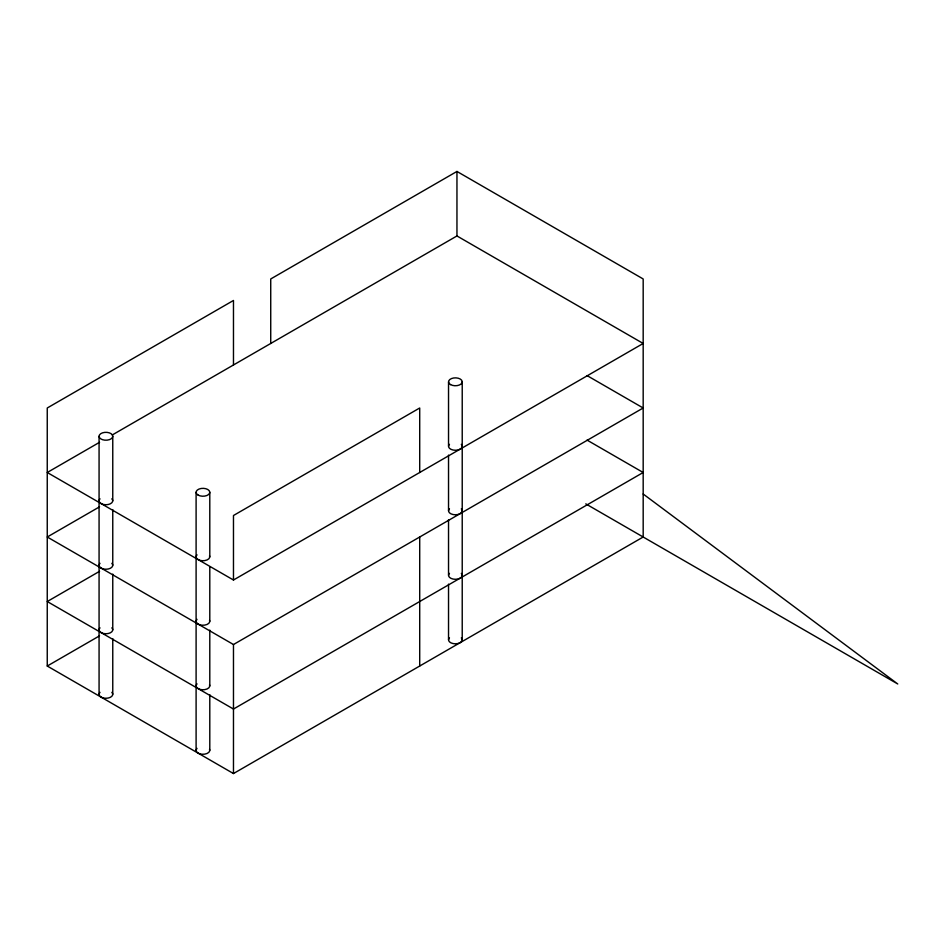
<?xml version="1.0" encoding="UTF-8"?>
<svg xmlns="http://www.w3.org/2000/svg" width="945" height="945" viewBox="0 0 945 945"><rect width="100%" height="100%" fill="white"/><g stroke="black" fill="none" stroke-linecap="round" stroke-linejoin="round"><path stroke-width="1.42" d="M233.474 364.983L233.474 300.463L47.25 407.992L47.25 666.036L233.474 773.553L643.179 537.008L643.179 278.964L456.955 171.447L270.731 278.964L270.731 343.472M99.579 442.284L47.25 472.5L233.474 580.017L643.179 343.472L456.955 235.955L112.301 434.936M99.579 506.803L47.25 537.008L233.474 644.525L643.179 407.992L587.058 375.59M99.579 571.312L47.25 601.528L233.474 709.045L643.179 472.5L587.058 440.098M47.25 666.036L99.579 635.82M585.782 503.874L897.75 683.979L643.179 494.011M462.223 381.804L462.223 446.312M462.223 447.776L462.223 510.832M462.223 512.296L462.223 639.848M456.955 171.447L456.955 235.955M448.532 381.804L448.532 446.312M448.532 455.112L448.532 510.832M448.532 519.62L448.532 575.34M448.532 584.14L448.532 639.848M419.71 472.5L419.71 407.992L233.474 515.509L233.474 580.017M419.71 537.008L419.71 666.036M233.474 644.525L233.474 773.553M209.79 492.286L209.79 556.794M209.79 567.059L209.79 621.314M209.79 630.102L209.79 685.822M209.79 694.622L209.79 750.33M196.099 492.286L196.099 556.794M196.099 558.259L196.099 621.314M196.099 622.779L196.099 750.33M112.762 436.271A6.851 3.957 0 0 1 102.497 439.685A6.851 3.957 0 0 1 102.497 432.845A6.851 3.957 0 0 1 112.762 436.271L112.762 500.779M112.762 509.579L112.762 565.287M112.762 574.087L112.762 629.807M112.762 638.596L112.762 694.315M99.071 436.271L99.071 565.287M99.071 566.752L99.071 629.807M99.071 631.272L99.071 694.315M209.554 555.778A6.851 3.957 0 0 1 202.053 560.716A6.851 3.957 0 0 1 197.009 554.821M209.554 620.286A6.851 3.957 0 0 1 202.053 625.224A6.851 3.957 0 0 1 197.009 619.329M461.314 508.847A6.851 3.957 0 0 1 455.384 514.777A6.851 3.957 0 0 1 449.454 508.847M461.314 444.339A6.851 3.957 0 0 1 455.384 450.269A6.851 3.957 0 0 1 449.454 444.339M111.841 498.806A6.851 3.957 0 0 1 105.911 504.736A6.851 3.957 0 0 1 99.981 498.806M111.841 563.314A6.851 3.957 0 0 1 105.911 569.244A6.851 3.957 0 0 1 99.981 563.314M209.554 684.794A6.851 3.957 0 0 1 202.053 689.744A6.851 3.957 0 0 1 197.009 683.849M461.314 573.367A6.851 3.957 0 0 1 455.384 579.297A6.851 3.957 0 0 1 449.454 573.367M111.841 627.823A6.851 3.957 0 0 1 105.911 633.752A6.851 3.957 0 0 1 99.981 627.823M461.314 637.875A6.851 3.957 0 0 1 455.384 643.805A6.851 3.957 0 0 1 449.454 637.875M209.554 749.314A6.851 3.957 0 0 1 202.053 754.252A6.851 3.957 0 0 1 197.009 748.357M111.841 692.342A6.851 3.957 0 0 1 105.911 698.272A6.851 3.957 0 0 1 99.981 692.342M198.096 495.074A6.851 3.957 0 0 0 209.554 493.302A6.851 3.957 0 0 0 201.167 488.47A6.851 3.957 0 0 0 198.096 495.074M450.541 384.591A6.851 3.957 0 0 0 461.999 382.819A6.851 3.957 0 0 0 453.612 377.988A6.851 3.957 0 0 0 450.541 384.591"/></g></svg>
